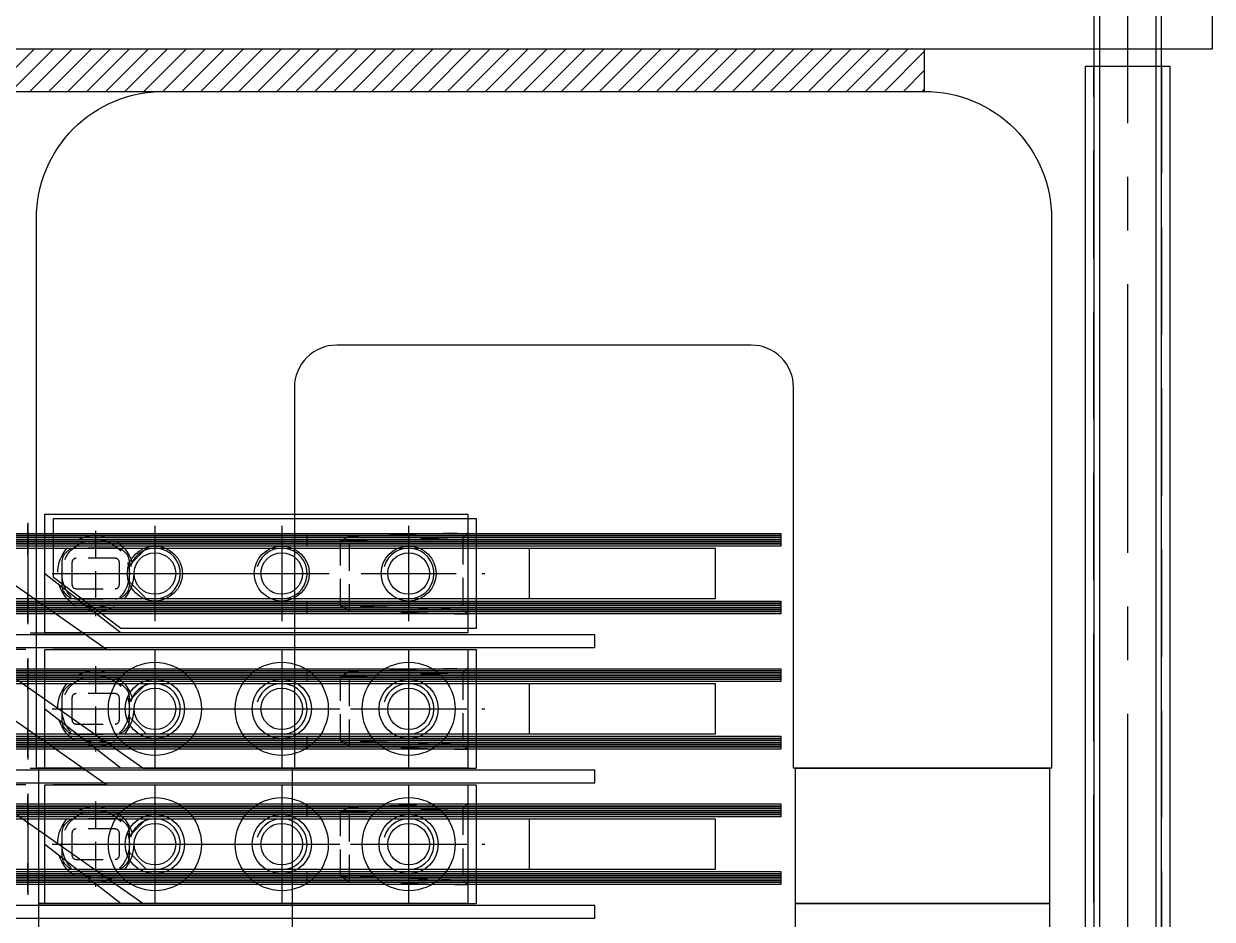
# Model space of a CAD drawing. Header units: millimetres. Extents: x 282 to 14566, y -4134 to 5341.
# Drawn here: x 9342.2 to 9482.7, y 1144.8 to 1250.6 of the extents above; entities that cross this region are included whole.
import ezdxf

# ---------------------------------------------------------------- set-up
doc = ezdxf.new("R2010")
doc.units = ezdxf.units.MM
for name, pattern in [('CENTER', [50.8, 31.75, -6.35, 6.35, -6.35]), ('CENTER1', [10, 7, -1, 1, -1]), ('CENTER2', [28.575, 19.05, -3.175, 3.175, -3.175]), ('CENTERX2', [101.6, 63.5, -12.7, 12.7, -12.7]), ('HIDDEN', [9.525, 6.35, -3.175]), ('HIDDEN2', [4.7625, 3.175, -1.5875]), ('HIDDENX2', [19.05, 12.7, -6.35])]:
    doc.linetypes.add(name, pattern=pattern)
doc.layers.add('CENTER', color=1, linetype='CENTER')
doc.layers.add('THIN', color=3, linetype='Continuous')

# ---------------------------------------------------------------- blocks, each defined once
blk = doc.blocks.new('A$C429828F3')
at = {"color": 250}
blk.add_lwpolyline([(-45, 512), (45, 512, -0.414214), (60, 497), (60, 432), (29.5, 432), (29.5, 477, 0.414214), (24.5, 482), (-24.5, 482, 0.414214), (-29.5, 477), (-29.5, 432), (-60, 432), (-60, 497, -0.414214)], format="xyb", close=True, dxfattribs=at)
for points in [[(-59.75, 416), (-29.75, 416), (-29.75, 432), (-59.75, 432), (-59.75, 416)], [(59.75, 416), (29.75, 416), (29.75, 432), (59.75, 432), (59.75, 416)], [(-59.75, 400), (-29.75, 400), (-29.75, 416), (-59.75, 416), (-59.75, 400)], [(59.75, 400), (29.75, 400), (29.75, 416), (59.75, 416), (59.75, 400)]]:
    blk.add_lwpolyline(points, dxfattribs=at)
blk = doc.blocks.new('A$C45CF31D8')
at = {"color": 250}
for p, q in [((-50, 430), (0, 430)), ((-50, 416), (-50, 430)), ((0, 430), (0, 416)), ((-141, 427.75, 0), (37, 427.75, 0)), ((-141, 427.5, 0), (37, 427.5, 0)), ((37, 427.5, 0), (-141, 427.5, 0)), ((37, 427.25, 0), (-141, 427.25, 0)), ((-141, 427.25, 0), (37, 427.25, 0)), ((37, 427.75, 0), (37, 427.5, 0)), ((37, 427.5, 0), (37, 427.25, 0)), ((37, 427.25, 0), (37, 427, 0)), ((-141, 427, 0), (37, 427, 0)), ((37, 427, 0), (-141, 427, 0)), ((-141, 426.75, 0), (37, 426.75, 0)), ((37, 426.75, 0), (-141, 426.75, 0)), ((-141, 426.5, 0), (37, 426.5, 0)), ((37, 426.5, 0), (-141, 426.5, 0)), ((37, 426.25, 0), (-141, 426.25, 0)), ((7.25, 426), (7.25, 420)), ((37, 427, 0), (37, 426.75, 0)), ((37, 426.75, 0), (37, 426.5, 0)), ((37, 426.5, 0), (37, 426.25, 0)), ((-50, 423), (-41, 416)), ((-141, 419.75, 0), (37, 419.75, 0)), ((-141, 419.5, 0), (37, 419.5, 0)), ((37, 419.5, 0), (-141, 419.5, 0)), ((37, 419.25, 0), (-141, 419.25, 0)), ((-141, 419.25, 0), (37, 419.25, 0)), ((-141, 419, 0), (37, 419, 0)), ((37, 419, 0), (-141, 419, 0)), ((37, 418.75, 0), (-141, 418.75, 0)), ((-141, 418.75, 0), (37, 418.75, 0)), ((37, 419.75, 0), (37, 419.5, 0)), ((37, 419.5, 0), (37, 419.25, 0)), ((37, 419.25, 0), (37, 419, 0)), ((37, 419, 0), (37, 418.75, 0)), ((37, 418.75, 0), (37, 418.5, 0)), ((-141, 418.5, 0), (37, 418.5, 0)), ((37, 418.5, 0), (-141, 418.5, 0)), ((37, 418.25, 0), (-141, 418.25, 0)), ((37, 418.5, 0), (37, 418.25, 0)), ((0, 416), (-50, 416)), ((15, 415.75), (-119, 415.75)), ((15, 414.25), (15, 415.75)), ((-119, 414.25), (15, 414.25)), ((-50, 414), (0, 414)), ((-50, 400), (-50, 414)), ((0, 414), (0, 400)), ((-141, 411.75, 0), (37, 411.75, 0)), ((37, 411.75, 0), (37, 411.5, 0)), ((-141, 411.5, 0), (37, 411.5, 0)), ((37, 411.5, 0), (-141, 411.5, 0)), ((37, 411.25, 0), (-141, 411.25, 0)), ((-141, 411.25, 0), (37, 411.25, 0)), ((-141, 411, 0), (37, 411, 0)), ((37, 411, 0), (-141, 411, 0)), ((-141, 410.75, 0), (37, 410.75, 0)), ((37, 410.75, 0), (-141, 410.75, 0)), ((-141, 410.5, 0), (37, 410.5, 0)), ((37, 410.5, 0), (-141, 410.5, 0)), ((37, 411.5, 0), (37, 411.25, 0)), ((37, 411.25, 0), (37, 411, 0)), ((37, 411, 0), (37, 410.75, 0)), ((37, 410.75, 0), (37, 410.5, 0)), ((37, 410.5, 0), (37, 410.25, 0)), ((37, 410.25, 0), (-141, 410.25, 0)), ((7.25, 410), (7.25, 404)), ((-50, 407), (-41, 400)), ((-141, 403.75, 0), (37, 403.75, 0)), ((-141, 403.5, 0), (37, 403.5, 0)), ((37, 403.5, 0), (-141, 403.5, 0)), ((37, 403.25, 0), (-141, 403.25, 0)), ((-141, 403.25, 0), (37, 403.25, 0)), ((37, 403.75, 0), (37, 403.5, 0)), ((37, 403.5, 0), (37, 403.25, 0)), ((37, 403.25, 0), (37, 403, 0)), ((-141, 403, 0), (37, 403, 0)), ((37, 403, 0), (-141, 403, 0)), ((37, 402.75, 0), (-141, 402.75, 0)), ((-141, 402.75, 0), (37, 402.75, 0)), ((-141, 402.5, 0), (37, 402.5, 0)), ((37, 402.5, 0), (-141, 402.5, 0)), ((37, 402.25, 0), (-141, 402.25, 0)), ((37, 403, 0), (37, 402.75, 0)), ((37, 402.75, 0), (37, 402.5, 0)), ((37, 402.5, 0), (37, 402.25, 0)), ((15, 399.75), (-119, 399.75)), ((0, 400), (-50, 400)), ((15, 398.25), (15, 399.75)), ((-119, 398.25), (15, 398.25)), ((-50, 398), (0, 398)), ((-50, 384), (-50, 398)), ((0, 398), (0, 384)), ((-141, 395.75, 0), (37, 395.75, 0)), ((-141, 395.5, 0), (37, 395.5, 0)), ((37, 395.5, 0), (-141, 395.5, 0)), ((37, 395.25, 0), (-141, 395.25, 0)), ((-141, 395.25, 0), (37, 395.25, 0)), ((-141, 395, 0), (37, 395, 0)), ((37, 395, 0), (-141, 395, 0)), ((37, 395.75, 0), (37, 395.5, 0)), ((37, 395.5, 0), (37, 395.25, 0)), ((37, 395.25, 0), (37, 395, 0)), ((37, 395, 0), (37, 394.75, 0)), ((-141, 394.75, 0), (37, 394.75, 0)), ((37, 394.75, 0), (-141, 394.75, 0)), ((-141, 394.5, 0), (37, 394.5, 0)), ((37, 394.5, 0), (-141, 394.5, 0)), ((37, 394.25, 0), (-141, 394.25, 0)), ((7.25, 394), (7.25, 388)), ((37, 394.75, 0), (37, 394.5, 0)), ((37, 394.5, 0), (37, 394.25, 0)), ((-50, 391), (-41, 384)), ((-141, 387.75, 0), (37, 387.75, 0)), ((-141, 387.5, 0), (37, 387.5, 0)), ((37, 387.5, 0), (-141, 387.5, 0)), ((37, 387.25, 0), (-141, 387.25, 0)), ((-141, 387.25, 0), (37, 387.25, 0)), ((-141, 387, 0), (37, 387, 0)), ((37, 387, 0), (-141, 387, 0)), ((37, 386.75, 0), (-141, 386.75, 0)), ((-141, 386.75, 0), (37, 386.75, 0)), ((-141, 386.5, 0), (37, 386.5, 0)), ((37, 386.5, 0), (-141, 386.5, 0)), ((37, 387.75, 0), (37, 387.5, 0)), ((37, 387.5, 0), (37, 387.25, 0)), ((37, 387.25, 0), (37, 387, 0)), ((37, 387, 0), (37, 386.75, 0)), ((37, 386.75, 0), (37, 386.5, 0)), ((37, 386.5, 0), (37, 386.25, 0)), ((37, 386.25, 0), (-141, 386.25, 0)), ((15, 383.75), (-119, 383.75)), ((0, 384), (-50, 384)), ((15, 382.25), (15, 383.75)), ((-119, 382.25), (15, 382.25))]:
    blk.add_line(p, q, dxfattribs=at)
at = {"color": 250, "linetype": 'CENTERX2'}
for p, q in [((-52, 429, 0), (-52, 417, 0)), ((-52, 413, 0), (-52, 401, 0)), ((-52, 397, 0), (-52, 385, 0))]:
    blk.add_line(p, q, dxfattribs=at)
at = {"color": 250, "linetype": 'CENTER1'}
for p, q in [((-52, 426.5, 0), (-52, 428.75, 0)), ((-52, 426.25, 0), (-52, 428.5, 0)), ((-52, 426, 0), (-52, 428.25, 0)), ((-52, 425.75, 0), (-52, 428, 0)), ((-52, 425.5, 0), (-52, 427.75, 0)), ((-52, 425.25, 0), (-52, 427.5, 0)), ((-52, 418.5, 0), (-52, 420.75, 0)), ((-52, 418.25, 0), (-52, 420.5, 0)), ((-52, 418, 0), (-52, 420.25, 0)), ((-52, 417.75, 0), (-52, 420, 0)), ((-52, 417.5, 0), (-52, 419.75, 0)), ((-52, 417.25, 0), (-52, 419.5, 0)), ((-52, 410.5, 0), (-52, 412.75, 0)), ((-52, 410.25, 0), (-52, 412.5, 0)), ((-52, 410, 0), (-52, 412.25, 0)), ((-52, 409.75, 0), (-52, 412, 0)), ((-52, 409.5, 0), (-52, 411.75, 0)), ((-52, 409.25, 0), (-52, 411.5, 0)), ((-52, 402.5, 0), (-52, 404.75, 0)), ((-52, 402.25, 0), (-52, 404.5, 0)), ((-52, 402, 0), (-52, 404.25, 0)), ((-52, 401.75, 0), (-52, 404, 0)), ((-52, 401.5, 0), (-52, 403.75, 0)), ((-52, 401.25, 0), (-52, 403.5, 0)), ((-52, 394.5, 0), (-52, 396.75, 0)), ((-52, 394.25, 0), (-52, 396.5, 0)), ((-52, 394, 0), (-52, 396.25, 0)), ((-52, 393.75, 0), (-52, 396, 0)), ((-52, 393.5, 0), (-52, 395.75, 0)), ((-52, 393.25, 0), (-52, 395.5, 0)), ((-52, 386.5, 0), (-52, 388.75, 0)), ((-52, 386.25, 0), (-52, 388.5, 0)), ((-52, 386, 0), (-52, 388.25, 0)), ((-52, 385.75, 0), (-52, 388, 0)), ((-52, 385.5, 0), (-52, 387.75, 0)), ((-52, 385.25, 0), (-52, 387.5, 0))]:
    blk.add_line(p, q, dxfattribs=at)
at = {"color": 250, "linetype": 'HIDDEN2'}
for p, q in [((-44, 428.04), (-44, 417.96)), ((-19, 427.5), (-19, 427.75)), ((-19, 427.25), (-19, 427.5)), ((-19, 427), (-19, 427.25)), ((-15.06, 426.81), (-14, 427.43)), ((-15.06, 426.81), (0, 427.28)), ((-14, 427.43), (0, 427.86)), ((-14, 418.57), (-14, 427.43)), ((0, 427.86), (-0.6, 427.26)), ((-0.6, 427.26), (-0.6, 418.74)), ((-41.7, 426), (-46.3, 426)), ((0, 427), (-44, 427)), ((-19, 426.75), (-19, 427)), ((-19, 426.5), (-19, 426.75)), ((-19, 426.25), (-19, 426.5)), ((-15.06, 419.19), (-15.06, 426.81)), ((-41.7, 424.8), (-46.3, 424.8)), ((-49.04, 423), (-38.96, 423)), ((-48, 424.3), (-48, 421.7)), ((-46.8, 424.3), (-46.8, 421.7)), ((-41.2, 421.7), (-41.2, 424.3)), ((-40, 421.7), (-40, 424.3)), ((-46.3, 421.2), (-41.7, 421.2)), ((-46.3, 420), (-41.7, 420)), ((0, 419), (-43.72, 419)), ((-19, 419.5), (-19, 419.75)), ((-19, 419.25), (-19, 419.5)), ((-19, 419), (-19, 419.25)), ((-19, 418.75), (-19, 419)), ((-19, 418.5), (-19, 418.75)), ((0, 418.72), (-15.06, 419.19)), ((-14, 418.57), (-15.06, 419.19)), ((-0.6, 418.74), (0, 418.14)), ((-19, 418.25), (-19, 418.5)), ((0, 418.14), (-14, 418.57)), ((-44, 412.04), (-44, 401.96)), ((-19, 411.5), (-19, 411.75)), ((-14, 411.43), (0, 411.86)), ((0, 411.86), (-0.6, 411.26)), ((0, 411), (-44, 411)), ((-19, 411.25), (-19, 411.5)), ((-19, 411), (-19, 411.25)), ((-19, 410.75), (-19, 411)), ((-19, 410.5), (-19, 410.75)), ((-19, 410.25), (-19, 410.5)), ((-15.06, 410.81), (-14, 411.43)), ((-15.06, 410.81), (0, 411.28)), ((-15.06, 403.19), (-15.06, 410.81)), ((-14, 402.57), (-14, 411.43)), ((-0.6, 411.26), (-0.6, 402.74)), ((-41.7, 410), (-46.3, 410)), ((-48, 408.3), (-48, 405.7)), ((-46.8, 408.3), (-46.8, 405.7)), ((-41.7, 408.8), (-46.3, 408.8)), ((-41.2, 405.7), (-41.2, 408.3)), ((-40, 405.7), (-40, 408.3)), ((-49.04, 407), (-38.96, 407)), ((-46.3, 405.2), (-41.7, 405.2)), ((-46.3, 404), (-41.7, 404)), ((-19, 403.5), (-19, 403.75)), ((-19, 403.25), (-19, 403.5)), ((-19, 403), (-19, 403.25)), ((0, 403), (-43.72, 403)), ((-19, 402.75), (-19, 403)), ((-19, 402.5), (-19, 402.75)), ((-19, 402.25), (-19, 402.5)), ((0, 402.72), (-15.06, 403.19)), ((-14, 402.57), (-15.06, 403.19)), ((0, 402.14), (-14, 402.57)), ((-0.6, 402.74), (0, 402.14)), ((-44, 396.04), (-44, 385.96)), ((0, 395), (-44, 395)), ((-19, 395.5), (-19, 395.75)), ((-19, 395.25), (-19, 395.5)), ((-19, 395), (-19, 395.25)), ((-19, 394.75), (-19, 395)), ((-15.06, 394.81), (-14, 395.43)), ((-15.06, 394.81), (0, 395.28)), ((-15.06, 387.19), (-15.06, 394.81)), ((-14, 395.43), (0, 395.86)), ((-14, 386.57), (-14, 395.43)), ((0, 395.86), (-0.6, 395.26)), ((-0.6, 395.26), (-0.6, 386.74)), ((-41.7, 394), (-46.3, 394)), ((-19, 394.5), (-19, 394.75)), ((-19, 394.25), (-19, 394.5)), ((-48, 392.3), (-48, 389.7)), ((-46.8, 392.3), (-46.8, 389.7)), ((-41.7, 392.8), (-46.3, 392.8)), ((-41.2, 389.7), (-41.2, 392.3)), ((-40, 389.7), (-40, 392.3)), ((-49.04, 391), (-38.96, 391)), ((-46.3, 389.2), (-41.7, 389.2)), ((-46.3, 388), (-41.7, 388)), ((0, 387), (-43.72, 387)), ((-19, 387.5), (-19, 387.75)), ((-19, 387.25), (-19, 387.5)), ((-19, 387), (-19, 387.25)), ((-19, 386.75), (-19, 387)), ((-19, 386.5), (-19, 386.75)), ((-19, 386.25), (-19, 386.5)), ((0, 386.72), (-15.06, 387.19)), ((-14, 386.57), (-15.06, 387.19)), ((0, 386.14), (-14, 386.57)), ((-0.6, 386.74), (0, 386.14))]:
    blk.add_line(p, q, dxfattribs=at)
at = {"color": 250, "elevation": 0}
for points in [[(-133.25, 420), (-133.25, 426), (29.25, 426), (29.25, 420)], [(-133.25, 404), (-133.25, 410), (29.25, 410), (29.25, 404)], [(-133.25, 388), (-133.25, 394), (29.25, 394), (29.25, 388)]]:
    blk.add_lwpolyline(points, close=True, dxfattribs=at)
at = {"color": 250, "linetype": 'HIDDEN2'}
for points in [[(-38, 420), (-40, 422), (-40, 424), (-38, 426)], [(-38, 404), (-40, 406), (-40, 408), (-38, 410)], [(-38, 388), (-40, 390), (-40, 392), (-38, 394)]]:
    blk.add_lwpolyline(points, dxfattribs=at)
for centre, radius in [((-44, 423), 4.5), ((-44, 423), 4), ((-44, 407), 4.5), ((-44, 407), 4), ((-44, 391), 4.5), ((-44, 391), 4)]:
    blk.add_circle(centre, radius, dxfattribs=at)
at = {"color": 250}
for centre in [(-37, 423), (-22, 423), (-7, 423), (-37, 407), (-22, 407), (-7, 407), (-37, 391), (-22, 391), (-7, 391)]:
    blk.add_circle(centre, 2.46, dxfattribs=at)
at = {"color": 250, "linetype": 'HIDDEN2'}
for centre, radius, start, end in [((-46.3, 424.3), 1.7, 90, 180), ((-41.7, 424.3), 1.7, 360, 90), ((-46.3, 424.3), 0.5, 90, 180), ((-41.7, 424.3), 0.5, 0, 90), ((-46.3, 421.7), 1.7, 180, 270), ((-46.3, 421.7), 0.5, 180, 270), ((-41.7, 421.7), 0.5, 270, 0), ((-41.7, 421.7), 1.7, 270, 0), ((-46.3, 408.3), 1.7, 90, 180), ((-41.7, 408.3), 1.7, 360, 90), ((-46.3, 408.3), 0.5, 90, 180), ((-41.7, 408.3), 0.5, 0, 90), ((-46.3, 405.7), 1.7, 180, 270), ((-46.3, 405.7), 0.5, 180, 270), ((-41.7, 405.7), 0.5, 270, 0), ((-41.7, 405.7), 1.7, 270, 0), ((-46.3, 392.3), 1.7, 90, 180), ((-41.7, 392.3), 1.7, 360, 90), ((-46.3, 392.3), 0.5, 90, 180), ((-41.7, 392.3), 0.5, 0, 90), ((-46.3, 389.7), 1.7, 180, 270), ((-46.3, 389.7), 0.5, 180, 270), ((-41.7, 389.7), 0.5, 270, 0), ((-41.7, 389.7), 1.7, 270, 0)]:
    blk.add_arc(centre, radius, start, end, dxfattribs=at)
at = {"layer": 'CENTER', "color": 250}
for p, q in [((-37, 427.48), (-37, 418.52)), ((-22, 427.48), (-22, 418.52)), ((-7, 427.48), (-7, 418.52)), ((-49.15, 423), (2, 423)), ((-37, 411.48), (-37, 402.52)), ((-22, 411.48), (-22, 402.52)), ((-7, 411.48), (-7, 402.52)), ((-49.15, 407), (2, 407)), ((-37, 395.48), (-37, 386.52)), ((-22, 395.48), (-22, 386.52)), ((-7, 395.48), (-7, 386.52)), ((-49.15, 391), (2, 391))]:
    blk.add_line(p, q, dxfattribs=at)
at = {"layer": 'THIN', "color": 250}
for centre in [(-37, 423), (-22, 423), (-7, 423), (-37, 407), (-22, 407), (-7, 407), (-37, 391), (-22, 391), (-7, 391)]:
    blk.add_arc(centre, 3, 255, 165, dxfattribs=at)
blk = doc.blocks.new('A$C30AD7885')
at = {"color": 1, "linetype": 'CENTER2', "ltscale": 0.2}
blk.add_line((0, 34.5), (0, -6.5), dxfattribs=at)
at = {"color": 3}
for p, q in [((10, 28), (10, 0)), ((10, 0), (-270, 0))]:
    blk.add_line(p, q, dxfattribs=at)
blk = doc.blocks.new('A$C0D8E1CFE')
at = {"color": 8}
for p, q in [((-5, -520.5), (-5, -2.5)), ((-5, -2.5), (5, -2.5)), ((5, -2.5), (5, -520.5))]:
    blk.add_line(p, q, dxfattribs=at)
at = {"color": 2, "linetype": 'HIDDENX2'}
for p, q in [((-4, -520.5), (-4, -2.5)), ((4, -2.5), (4, -520.5))]:
    blk.add_line(p, q, dxfattribs=at)
blk.add_lwpolyline([(-3.32, 22.5), (-4, 21.82), (-4, -546.82), (-3.32, -547.5), (3.32, -547.5), (4, -546.82), (4, 21.82), (3.32, 22.5)], close=True)
at = {"layer": 'CENTER'}
blk.add_line((0, 22.5), (0, -547.5), dxfattribs=at)
at = {"layer": 'THIN'}
for p, q in [((-3.32, 22.5), (-3.32, -547.5)), ((3.32, 22.5), (3.32, -547.5))]:
    blk.add_line(p, q, dxfattribs=at)
blk = doc.blocks.new('A$C406C0A8B')
at = {"color": 1}
for p, q in [((-12, 6.5), (38, 6.5)), ((-12, -0.48), (-12, 6.5)), ((38, 6.5), (38, -6.5)), ((-4.02, -6.5), (-12, -0.48)), ((38, -6.5), (-4.02, -6.5))]:
    blk.add_line(p, q, dxfattribs=at)
at = {"color": 1, "linetype": 'CENTER', "ltscale": 3}
for p, q in [((0, 5.62), (0, -5.62)), ((15, 5.62), (15, -5.62)), ((30, 5.62), (30, -5.62)), ((-5.62, 0), (5.62, 0)), ((9.38, 0), (20.62, 0)), ((24.38, 0), (35.62, 0))]:
    blk.add_line(p, q, dxfattribs=at)
at = {"color": 1}
for centre in [(0, 0), (15, 0), (30, 0)]:
    blk.add_circle(centre, 3.25, dxfattribs=at)
blk = doc.blocks.new('A$C6A33477B')
at = {"color": 6}
for p, q in [((-8, 7), (31.42, 7)), ((-8, 7), (-8, -7)), ((54.27, -9), (31.42, 7)), ((-8, -7), (35.73, -7)), ((58.58, -23), (35.73, -7)), ((54.27, -9), (98, -9)), ((98, -9), (98, -23)), ((58.58, -23), (98, -23))]:
    blk.add_line(p, q, dxfattribs=at)
at = {"color": 1, "linetype": 'CENTER', "ltscale": 2}
for p, q in [((0, 6.88), (0, -6.88)), ((15, 6.88), (15, -6.88)), ((30, 6.88), (30, -6.88)), ((-6.88, 0), (6.88, 0)), ((8.12, 0), (21.88, 0)), ((23.12, 0), (36.88, 0)), ((60, -9.12), (60, -22.88)), ((75, -9.12), (75, -22.88)), ((90, -9.12), (90, -22.88)), ((53.12, -16), (66.88, -16)), ((68.12, -16), (81.88, -16)), ((83.12, -16), (96.88, -16))]:
    blk.add_line(p, q, dxfattribs=at)
at = {"color": 2, "linetype": 'HIDDEN'}
for p, q in [((35.73, -7), (51.42, -7)), ((54.27, -9), (38.58, -9))]:
    blk.add_line(p, q, dxfattribs=at)
at = {"color": 6}
for centre, radius in [((0, 0), 5.5), ((15, 0), 5.5), ((30, 0), 5.5), ((0, 0), 3.5), ((15, 0), 3.5), ((30, 0), 3.5), ((60, -16), 5.5), ((75, -16), 5.5), ((90, -16), 5.5), ((60, -16), 3.5), ((75, -16), 3.5), ((90, -16), 3.5)]:
    blk.add_circle(centre, radius, dxfattribs=at)
blk = doc.blocks.new('A$C03084892')
h = blk.add_hatch()
h.set_pattern_fill('ANSI31', color=252, scale=0.5)
h.set_pattern_definition([(45, (204.421, -2168.7587), (-1.122532, 1.122532), [])])
h.paths.add_polyline_path([(-149.88, 517), (66, 517), (66, 522), (-149.88, 522)])
at = {"color": 252}
blk.add_lwpolyline([(-149.88, 517), (66, 517), (66, 522), (-149.88, 522)], close=True, dxfattribs=at)
for name, p in [('A$C30AD7885', (90, 522)), ('A$C0D8E1CFE', (90, 522.5)), ('A$C429828F3', (21, 5)), ('A$C45CF31D8', (12, 37, 0)), ('A$C6A33477B', (-85, 460, 0)), ('A$C406C0A8B', (-25, 460, 0)), ('A$C6A33477B', (-85, 444, 0))]:
    blk.add_blockref(name, p)

msp = doc.modelspace()

# ---------------------------------------------------------------- block references
msp.add_blockref('A$C03084892', (9382.748, 725.631))

doc.saveas('drawing.dxf')
